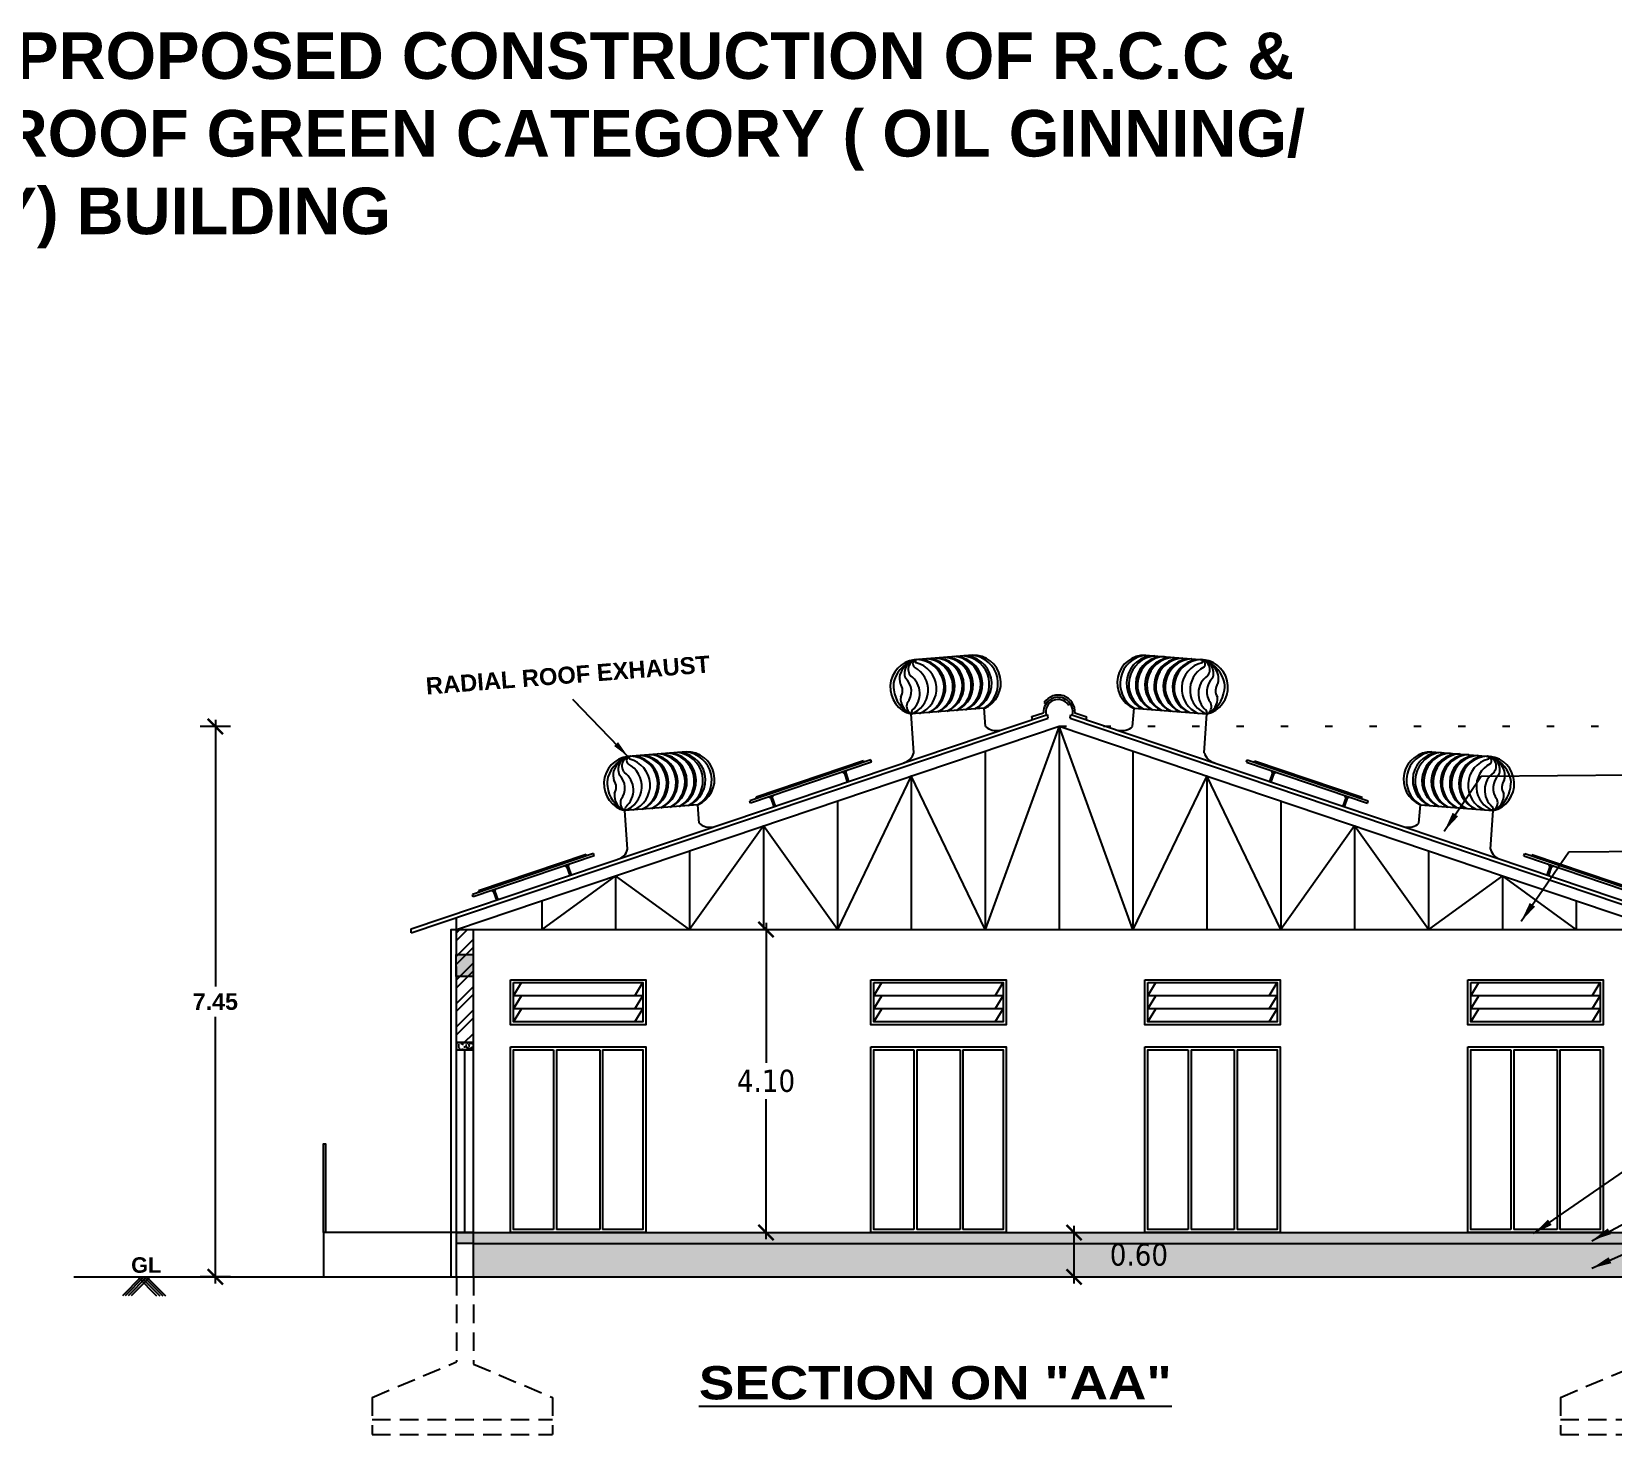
# Model space of a CAD drawing. Header units: metres. Extents: x 743 to 2261, y -742 to 557.
# Drawn here: x 2140.94 to 2162.34, y -608.2 to -589.23 of the extents above; entities that cross this region are included whole.
import ezdxf

# ---------------------------------------------------------------- set-up
doc = ezdxf.new("R2010")
doc.units = ezdxf.units.M
doc.linetypes.add('( Hidden )', pattern=[0.375, 0.25, -0.125])
doc.linetypes.add('DOT', pattern=[0.25, 0, -0.25])
for name, color, linetype in [('BLK_1_FLR_0_AC_ROOM_1', 4, 'Continuous'), ('BLK_1_HT_OF_BLDG', 5, 'Continuous'), ('BLK_1_PLINTH_HEIGHT', 7, 'Continuous')]:
    doc.layers.add(name, color=color, linetype=linetype)
doc.styles.add('CEN-GOT', font='arialbd.ttf')
doc.styles.add('CGR', font='ariblk.ttf')
doc.styles.add('kavi', font='ARLRDBD.TTF')
doc.styles.get("Standard").update_dxf_attribs({"font": 'arial.ttf'})
doc.styles.add('STYLE1', font='tahoma.ttf', dxfattribs={"height": 0.4})
doc.styles.add('STYLE2', font='tahoma.ttf', dxfattribs={"height": 0.3})
doc.styles.add('TITLE', font='arialbd.ttf')
doc.dimstyles.new('ISO-25', dxfattribs={"dimtxt": 2.5, "dimasz": 2.5, "dimexe": 1.25, "dimexo": 0.625, "dimtad": 1, "dimtxsty": 'Standard', "dimcen": 2.5, "dimadec": 0, "dimazin": 0, "dimtfac": 1, "dimtmove": 0, "dimatfit": 3, "dimfxl": 0, "dimarcsym": 0})
doc.dimstyles.new('kavi', dxfattribs={"dimtxt": 0.11, "dimasz": 0.23, "dimexe": 0.18, "dimexo": 0.0625, "dimgap": 0.09, "dimtad": 0, "dimtih": 1, "dimtoh": 1, "dimzin": 0, "dimdsep": 46, "dimtxsty": 'kavi', "dimblk": 'ARCHTICK', "dimcen": 0.09, "dimse1": 1, "dimse2": 1, "dimadec": 0, "dimazin": 0, "dimtfac": 1, "dimtofl": 0, "dimtmove": 0, "dimatfit": 3, "dimldrblk": 'ARCHTICK', "dimfxl": 0, "dimtolj": 1, "dimtzin": 0, "dimarcsym": 0})
doc.dimstyles.new('STY', dxfattribs={"dimscale": 0.9, "dimtxt": 0.23, "dimasz": 0.18, "dimexe": 0.15, "dimexo": 0.6, "dimgap": 0.1, "dimtad": 1, "dimtih": 1, "dimtoh": 1, "dimzin": 0, "dimdsep": 46, "dimtxsty": 'STYLE1', "dimblk": 'CLOSEDBLANK', "dimcen": 0.09375, "dimdle": 0.1, "dimse1": 1, "dimse2": 1, "dimadec": 0, "dimazin": 0, "dimtfac": 1, "dimtmove": 2, "dimatfit": 2, "dimfxl": 0, "dimtolj": 1, "dimtzin": 0, "dimarcsym": 0})

# ---------------------------------------------------------------- blocks, each defined once
blk = doc.blocks.new('_ClosedBlank')
at = {"color": 0, "linetype": 'ByBlock', "lineweight": -2}
for p, q in [((-1, 0.167), (0, 0)), ((-1, 0.167), (-1, -0.167)), ((0, 0), (-1, -0.167))]:
    blk.add_line(p, q, dxfattribs=at)
blk = doc.blocks.new('_ArchTick')
at = {"color": 0, "linetype": 'ByBlock', "const_width": 0.15}
blk.add_lwpolyline([(-0.5, -0.5), (0.5, 0.5)], dxfattribs=at)
blk = doc.blocks.new('*D178')
at = {"layer": 'BLK_1_FLR_0_AC_ROOM_1', "color": 0, "lineweight": -2}
for p, q in [((2150.876, -601.285), (2150.876, -603.178)), ((2150.876, -601.375), (2151.083, -601.375)), ((2150.876, -605.565), (2150.876, -603.671)), ((2150.876, -605.475), (2151.083, -605.475))]:
    blk.add_line(p, q, dxfattribs=at)
at = {"layer": 'Defpoints', "color": 0}
for p in [(2150.876, -601.375), (2150.876, -605.475), (2150.876, -605.475)]:
    blk.add_point(p, dxfattribs=at)
at = {"layer": 'BLK_1_FLR_0_AC_ROOM_1', "color": 0, "lineweight": -2, "xscale": 0.207, "yscale": 0.207, "zscale": 0.207}
for p, rotation in [((2150.876, -601.375), 90), ((2150.876, -605.475), 270)]:
    blk.add_blockref('_ArchTick', p, dxfattribs=dict(at, rotation=rotation))
at = {"layer": 'BLK_1_FLR_0_AC_ROOM_1', "color": 0, "insert": (2150.876, -603.425), "char_height": 0.3, "attachment_point": 5, "style": 'STYLE2'}
blk.add_mtext('\\A1;4.10', dxfattribs=at)
blk = doc.blocks.new('*D179')
at = {"layer": 'BLK_1_PLINTH_HEIGHT', "color": 0, "lineweight": -2}
for p, q in [((2154.838, -605.475), (2155.252, -605.475)), ((2155.045, -606.165), (2155.045, -605.385)), ((2154.838, -606.075), (2155.252, -606.075))]:
    blk.add_line(p, q, dxfattribs=at)
at = {"layer": 'Defpoints', "color": 0}
for p in [(2154.482, -605.475), (2155.045, -605.475), (2154.212, -606.075)]:
    blk.add_point(p, dxfattribs=at)
at = {"layer": 'BLK_1_PLINTH_HEIGHT', "color": 0, "lineweight": -2, "xscale": 0.207, "yscale": 0.207, "zscale": 0.207}
for p, rotation in [((2155.045, -605.475), 90), ((2155.045, -606.075), 270)]:
    blk.add_blockref('_ArchTick', p, dxfattribs=dict(at, rotation=rotation))
at = {"layer": 'BLK_1_PLINTH_HEIGHT', "color": 0, "insert": (2155.922, -605.775), "char_height": 0.3, "attachment_point": 5, "style": 'STYLE2'}
blk.add_mtext('\\A1;0.60', dxfattribs=at)
blk = doc.blocks.new('*D181')
at = {"color": 0, "lineweight": -2}
for p, q in [((2137.084, -598.716), (2136.724, -598.716)), ((2136.904, -598.716), (2136.904, -602.208)), ((2136.904, -606.164), (2136.904, -602.673)), ((2137.084, -606.164), (2136.724, -606.164))]:
    blk.add_line(p, q, dxfattribs=at)
at = {"layer": 'Defpoints', "color": 0}
for p in [(2136.904, -598.716), (2156.746, -598.716), (2153.034, -606.164)]:
    blk.add_point(p, dxfattribs=at)
at = {"color": 0, "lineweight": -2, "xscale": 0.15, "yscale": 0.15, "zscale": 0.15}
for p, rotation in [((2136.904, -598.716), 90), ((2136.904, -606.164), 270)]:
    blk.add_blockref('_ArchTick', p, dxfattribs=dict(at, rotation=rotation))
at = {"color": 0, "insert": (2136.904, -602.44), "char_height": 0.28, "attachment_point": 5, "style": 'kavi'}
blk.add_mtext('\\A1;7.45', dxfattribs=at)
blk = doc.blocks.new('*D182')
at = {"color": 7, "lineweight": -2}
for p, q in [((2172.522, -598.625), (2172.982, -598.625)), ((2172.752, -598.625), (2172.752, -599.772)), ((2172.752, -601.375), (2172.752, -600.227)), ((2172.522, -601.375), (2172.982, -601.375))]:
    blk.add_line(p, q, dxfattribs=at)
at = {"layer": 'Defpoints', "color": 0}
for p in [(2154.841, -598.625), (2154.841, -601.375), (2172.752, -601.375)]:
    blk.add_point(p, dxfattribs=at)
at = {"color": 7, "lineweight": -2, "xscale": 0.23, "yscale": 0.23, "zscale": 0.23}
for p, rotation in [((2172.752, -598.625), 90), ((2172.752, -601.375), 270)]:
    blk.add_blockref('_ArchTick', p, dxfattribs=dict(at, rotation=rotation))
at = {"color": 0, "insert": (2172.752, -600), "char_height": 0.25, "attachment_point": 5, "style": 'CEN-GOT'}
blk.add_mtext('\\A1;2.75', dxfattribs=at)
blk = doc.blocks.new('*D183')
at = {"color": 7, "lineweight": -2}
for p, q in [((2174.05, -598.625), (2174.51, -598.625)), ((2174.28, -598.625), (2174.28, -602.122)), ((2174.28, -606.075), (2174.28, -602.577)), ((2174.05, -606.075), (2174.51, -606.075))]:
    blk.add_line(p, q, dxfattribs=at)
at = {"layer": 'Defpoints', "color": 0}
for p in [(2154.841, -598.625), (2174.28, -598.625), (2154.197, -606.075)]:
    blk.add_point(p, dxfattribs=at)
at = {"color": 7, "lineweight": -2, "xscale": 0.23, "yscale": 0.23, "zscale": 0.23}
for p, rotation in [((2174.28, -598.625), 90), ((2174.28, -606.075), 270)]:
    blk.add_blockref('_ArchTick', p, dxfattribs=dict(at, rotation=rotation))
at = {"color": 0, "insert": (2174.28, -602.35), "char_height": 0.25, "attachment_point": 5, "style": 'CEN-GOT'}
blk.add_mtext('\\A1;7.45', dxfattribs=at)
blk = doc.blocks.new('*D250')
at = {"layer": 'BLK_1_HT_OF_BLDG', "color": 0, "lineweight": -2}
for p, q in [((2143.631, -598.629), (2143.217, -598.629)), ((2143.424, -598.539), (2143.424, -602.147)), ((2143.424, -606.165), (2143.424, -602.557)), ((2143.631, -606.075), (2143.217, -606.075))]:
    blk.add_line(p, q, dxfattribs=at)
at = {"layer": 'Defpoints', "color": 0, "linetype": 'ByBlock'}
for p in [(2145.793, -598.629), (2143.424, -606.075), (2145.793, -606.075)]:
    blk.add_point(p, dxfattribs=at)
at = {"layer": 'BLK_1_HT_OF_BLDG', "color": 0, "linetype": 'ByBlock', "lineweight": -2, "xscale": 0.207, "yscale": 0.207, "zscale": 0.207}
for p, rotation in [((2143.424, -598.629), 90), ((2143.424, -606.075), 270)]:
    blk.add_blockref('_ArchTick', p, dxfattribs=dict(at, rotation=rotation))
at = {"layer": 'BLK_1_HT_OF_BLDG', "color": 0, "linetype": 'ByBlock', "lineweight": 30, "insert": (2143.424, -602.352), "char_height": 0.225, "attachment_point": 5, "style": 'CEN-GOT'}
blk.add_mtext('\\A1;7.45', dxfattribs=at)

msp = doc.modelspace()

# ---------------------------------------------------------------- hatches: boundary and pattern name
at = {"linetype": 'ByBlock'}
h = msp.add_hatch(color=5, dxfattribs=at)
h.dxf.hatch_style = 1
h.paths.add_polyline_path([(2151.905, -599.249), (2151.967, -599.228), (2151.954, -599.259), (2151.993, -599.374), (2151.974, -599.38), (2151.936, -599.265)])
h = msp.add_hatch(color=5, dxfattribs=at)
h.dxf.hatch_style = 1
h.paths.add_polyline_path([(2157.778, -599.249), (2157.716, -599.228), (2157.729, -599.259), (2157.69, -599.374), (2157.709, -599.38), (2157.747, -599.265)])
h = msp.add_hatch(color=5, dxfattribs=at)
h.dxf.hatch_style = 1
h.paths.add_polyline_path([(2150.912, -599.583), (2150.974, -599.562), (2150.961, -599.594), (2151, -599.709), (2150.982, -599.715), (2150.943, -599.6)])
h = msp.add_hatch(color=5, dxfattribs=at)
h.dxf.hatch_style = 1
h.paths.add_polyline_path([(2158.771, -599.583), (2158.709, -599.562), (2158.722, -599.594), (2158.683, -599.709), (2158.701, -599.715), (2158.74, -599.6)])
h = msp.add_hatch(color=5, dxfattribs=at)
h.dxf.hatch_style = 1
h.paths.add_polyline_path([(2148.15, -600.514), (2148.213, -600.493), (2148.2, -600.525), (2148.239, -600.64), (2148.22, -600.646), (2148.181, -600.531)])
h = msp.add_hatch(color=5, dxfattribs=at)
h.dxf.hatch_style = 1
h.paths.add_polyline_path([(2161.532, -600.514), (2161.47, -600.493), (2161.483, -600.525), (2161.444, -600.64), (2161.463, -600.646), (2161.501, -600.531)])
h = msp.add_hatch(color=5, dxfattribs=at)
h.dxf.hatch_style = 1
h.paths.add_polyline_path([(2147.158, -600.849), (2147.22, -600.828), (2147.207, -600.86), (2147.246, -600.975), (2147.228, -600.981), (2147.189, -600.866)])
h = msp.add_hatch(dxfattribs=at)
h.set_pattern_fill('ANSI32', color=5, scale=0.6)
h.set_pattern_definition([(45, (-1231.1838, 1575.17485), (-0.159099026, 0.159099026), []), (45, (-1231.07773, 1575.17485), (-0.159099026, 0.159099026), [])])
h.paths.add_polyline_path([(2146.916, -601.375), (2146.686, -601.375), (2146.686, -602.905), (2146.916, -602.905)])
h = msp.add_hatch(color=5, dxfattribs=at)
h.dxf.hatch_style = 1
h.paths.add_polyline_path([(2146.682, -601.713), (2146.912, -601.713), (2146.912, -602.013), (2146.682, -602.013)])
h = msp.add_hatch(dxfattribs=at)
h.set_pattern_fill('AR-CONC', color=5, scale=0.02)
h.set_pattern_definition([(50, (-1231.18379, 1575.17485), (0.1434520365, -0.012550427), [0.015, -0.165]), (355, (-1231.18379, 1575.17485), (-0.0277502667, 0.150438427), [0.012, -0.132]), (100.4514445, (-1231.17184, 1575.1738), (0.1157017693, 0.137887998), [0.0127480384, -0.1402284224]), (46.1842, (-1231.1838, 1575.21485), (0.213448266, -0.033103856), [0.0225, -0.2475]), (96.6356355, (-1231.166, 1575.21209), (0.186932389, 0.19482372), [0.019122068, -0.210342752]), (351.184164, (-1231.1838, 1575.21485), (0.186932389, 0.19482372), [0.018, -0.198]), (21, (-1231.16379, 1575.20485), (0.1193814104, -0.080523778), [0.015, -0.165]), (326, (-1231.16379, 1575.20485), (0.0486630664, 0.145030009), [0.012, -0.132]), (71.4514447, (-1231.15384, 1575.19814), (0.1680444753, 0.0645062306), [0.012748038, -0.1402284224]), (37.5, (-1231.18379, 1575.174846), (0.00243197106, 0.06657877077), [0, -0.1304, 0, -0.134, 0, -0.1325]), (7.5, (-1231.18379, 1575.174846), (0.0526139075, 0.0788823424), [0, -0.0764, 0, -0.1274, 0, -0.0505]), (327.5, (-1231.22839, 1575.174846), (0.1067644872, -0.00451097435), [0, -0.05, 0, -0.156, 0, -0.207]), (317.5, (-1231.24839, 1575.17485), (0.1166372339, 0.0200209965), [0, -0.065, 0, -0.1036, 0, -0.147])])
h.paths.add_polyline_path([(2146.916, -602.905), (2146.686, -602.905), (2146.686, -603.005), (2146.916, -603.005)])
h = msp.add_hatch(dxfattribs=at)
h.set_pattern_fill('AR-CONC', color=5, scale=0.02)
h.set_pattern_definition([(50, (-1258.27379, 1575.17485), (0.1434520365, -0.012550427), [0.015, -0.165]), (355, (-1258.27379, 1575.17485), (-0.0277502667, 0.150438427), [0.012, -0.132]), (100.4514445, (-1258.26184, 1575.1738), (0.1157017693, 0.137887998), [0.0127480384, -0.1402284224]), (46.1842, (-1258.2738, 1575.21485), (0.213448266, -0.033103856), [0.0225, -0.2475]), (96.6356355, (-1258.256, 1575.21209), (0.186932389, 0.19482372), [0.019122068, -0.210342752]), (351.184164, (-1258.2738, 1575.21485), (0.186932389, 0.19482372), [0.018, -0.198]), (21, (-1258.25379, 1575.20485), (0.1193814104, -0.080523778), [0.015, -0.165]), (326, (-1258.25379, 1575.20485), (0.0486630664, 0.145030009), [0.012, -0.132]), (71.4514447, (-1258.24384, 1575.19814), (0.1680444753, 0.0645062306), [0.012748038, -0.1402284224]), (37.5, (-1258.27379, 1575.174846), (0.00243197106, 0.06657877077), [0, -0.1304, 0, -0.134, 0, -0.1325]), (7.5, (-1258.27379, 1575.174846), (0.0526139075, 0.0788823424), [0, -0.0764, 0, -0.1274, 0, -0.0505]), (327.5, (-1258.31839, 1575.174846), (0.1067644872, -0.00451097435), [0, -0.05, 0, -0.156, 0, -0.207]), (317.5, (-1258.33839, 1575.17485), (0.1166372339, 0.0200209965), [0, -0.065, 0, -0.1036, 0, -0.147])])
h.paths.add_polyline_path([(2146.686, -602.905), (2146.916, -602.905), (2146.916, -603.005), (2146.686, -603.005)])
h = msp.add_hatch(dxfattribs=at)
h.set_pattern_fill('AR-CONC', color=5, scale=0.02)
h.set_pattern_definition([(50, (-1899.84269, 1209.01426), (0.1434520365, -0.012550427), [0.015, -0.165]), (355, (-1899.8427, 1209.01426), (-0.0277502667, 0.1504384267), [0.012, -0.132]), (100.4514445, (-1899.83074, 1209.01321), (0.1157017693, 0.137887998), [0.0127480384, -0.1402284224]), (46.1842, (-1899.8427, 1209.05426), (0.213448266, -0.033103856), [0.0225, -0.2475]), (96.6356355, (-1899.8249, 1209.0515), (0.186932389, 0.19482372), [0.019122068, -0.210342752]), (351.184164, (-1899.8427, 1209.05426), (0.186932389, 0.19482372), [0.018, -0.198]), (21, (-1899.82269, 1209.04426), (0.1193814104, -0.080523778), [0.015, -0.165]), (326, (-1899.8227, 1209.04426), (0.0486630664, 0.145030009), [0.012, -0.132]), (71.4514447, (-1899.81274, 1209.03755), (0.1680444753, 0.0645062306), [0.012748038, -0.1402284224]), (37.5, (-1899.842693, 1209.01426), (0.00243197106, 0.06657877077), [0, -0.1304, 0, -0.134, 0, -0.1325]), (7.5, (-1899.84269, 1209.01426), (0.0526139075, 0.0788823424), [0, -0.0764, 0, -0.1274, 0, -0.0505]), (327.5, (-1899.887293, 1209.01426), (0.10676448723, -0.00451097435), [0, -0.05, 0, -0.156, 0, -0.207]), (317.5, (-1899.90729, 1209.01426), (0.1166372339, 0.0200209965), [0, -0.065, 0, -0.1036, 0, -0.147])])
h.paths.add_polyline_path([(2162.766, -605.475), (2146.686, -605.475), (2146.686, -605.625), (2162.766, -605.625)])
h = msp.add_hatch(dxfattribs=at)
h.set_pattern_fill('AR-SAND', color=5, scale=0.00253)
h.set_pattern_definition([(37.5, (3.65279, 0), (-0.004048079, 0.123821549), [0, -0.09767824, 0, -0.1092454, 0, -0.10442575]), (7.5, (3.65279, 0), (0.113729391, 0.18135675), [0, -0.05269484, 0, -0.08803894, 0, -0.03373755]), (327.5, (3.57375, 0), (0.2001210697, 0.0003636077), [0, -0.032131, 0, -0.1156716, 0, -0.1510157]), (317.5, (3.57375, 0), (0.193179782, 0.056401119), [0, -0.0160655, 0, -0.07582916, 0, -0.0867537])])
h.paths.add_polyline_path([(2162.766, -605.625), (2146.916, -605.625), (2146.916, -606.075), (2162.766, -606.075)])

# ---------------------------------------------------------------- linework, layer by layer
at = {"color": 5, "ltscale": 10}
for p, q in [((2153.671, -597.666, 11.693), (2152.881, -597.727, 11.693)), ((2156.012, -597.666, 11.693), (2156.802, -597.727, 11.693)), ((2153.827, -598.384, 11.693), (2152.84, -598.461, 11.693)), ((2152.876, -598.985, 11.693), (2152.84, -598.461, 11.693)), ((2153.846, -598.63, 11.693), (2153.827, -598.384, 11.693)), ((2155.837, -598.63, 11.693), (2155.856, -598.384, 11.693)), ((2155.856, -598.384, 11.693), (2156.843, -598.461, 11.693)), ((2156.807, -598.985, 11.693), (2156.843, -598.461, 11.693)), ((2149.797, -598.972, 11.693), (2149.007, -599.034, 11.693)), ((2159.886, -598.972, 11.693), (2160.676, -599.034, 11.693)), ((2149.952, -599.69, 11.693), (2148.965, -599.768, 11.693)), ((2149.971, -599.937, 11.693), (2149.952, -599.69, 11.693)), ((2159.712, -599.937, 11.693), (2159.731, -599.69, 11.693)), ((2159.731, -599.69, 11.693), (2160.718, -599.768, 11.693)), ((2149.001, -600.291, 11.693), (2148.965, -599.768, 11.693)), ((2160.682, -600.291, 11.693), (2160.718, -599.768, 11.693))]:
    msp.add_line(p, q, dxfattribs=at)
at = {"color": 5, "linetype": 'ByBlock'}
for p, q in [((2154.472, -598.497), (2154.633, -598.444)), ((2154.666, -598.323), (2154.641, -598.306)), ((2154.693, -598.516), (2154.683, -598.467)), ((2154.969, -598.34), (2154.994, -598.323)), ((2154.99, -598.516), (2155, -598.467)), ((2154.993, -598.503), (2155, -598.467)), ((2155.218, -598.503), (2155.057, -598.45)), ((2154.484, -598.534), (2154.472, -598.497)), ((2155.207, -598.537), (2155.218, -598.503)), ((2152.294, -599.083), (2150.657, -599.636)), ((2152.197, -599.096), (2150.741, -599.587)), ((2152.203, -599.114), (2152.197, -599.096)), ((2152.304, -599.114), (2152.294, -599.083)), ((2157.379, -599.114), (2157.389, -599.083)), ((2157.389, -599.083), (2159.026, -599.636)), ((2157.48, -599.114), (2157.486, -599.096)), ((2157.486, -599.096), (2158.942, -599.587)), ((2152.304, -599.114), (2150.667, -599.666)), ((2151.936, -599.265), (2151.905, -599.249)), ((2151.936, -599.265), (2151.974, -599.38)), ((2151.954, -599.259), (2151.967, -599.228)), ((2151.954, -599.259), (2151.993, -599.374)), ((2157.379, -599.114), (2159.016, -599.666)), ((2157.729, -599.259), (2157.69, -599.374)), ((2157.747, -599.265), (2157.709, -599.38)), ((2157.729, -599.259), (2157.716, -599.228)), ((2157.747, -599.265), (2157.778, -599.249)), ((2150.667, -599.666), (2150.657, -599.636)), ((2150.748, -599.605), (2150.741, -599.587)), ((2150.943, -599.6), (2150.912, -599.583)), ((2150.943, -599.6), (2150.982, -599.715)), ((2150.961, -599.594), (2150.974, -599.562)), ((2150.961, -599.594), (2151, -599.709)), ((2158.722, -599.594), (2158.683, -599.709)), ((2158.74, -599.6), (2158.701, -599.715)), ((2158.722, -599.594), (2158.709, -599.562)), ((2158.74, -599.6), (2158.771, -599.583)), ((2158.935, -599.605), (2158.942, -599.587)), ((2159.016, -599.666), (2159.026, -599.636)), ((2148.54, -600.349), (2146.902, -600.902)), ((2148.55, -600.38), (2146.913, -600.932)), ((2148.443, -600.362), (2146.987, -600.853)), ((2148.449, -600.38), (2148.443, -600.362)), ((2148.55, -600.38), (2148.54, -600.349)), ((2161.133, -600.38), (2161.143, -600.349)), ((2161.133, -600.38), (2162.77, -600.932)), ((2161.143, -600.349), (2162.781, -600.902)), ((2161.234, -600.38), (2161.24, -600.362)), ((2161.24, -600.362), (2162.696, -600.853)), ((2148.181, -600.531), (2148.15, -600.514)), ((2148.181, -600.531), (2148.22, -600.646)), ((2148.2, -600.525), (2148.213, -600.493)), ((2148.2, -600.525), (2148.239, -600.64)), ((2161.483, -600.525), (2161.444, -600.64)), ((2161.501, -600.531), (2161.463, -600.646)), ((2161.483, -600.525), (2161.47, -600.493)), ((2161.501, -600.531), (2161.532, -600.514)), ((2146.913, -600.932), (2146.902, -600.902)), ((2146.993, -600.871), (2146.987, -600.853)), ((2147.189, -600.866), (2147.158, -600.849)), ((2147.189, -600.866), (2147.228, -600.981)), ((2147.207, -600.86), (2147.22, -600.828)), ((2147.207, -600.86), (2147.246, -600.975)), ((2146.686, -601.725), (2146.686, -601.216)), ((2146.686, -601.375), (2162.996, -601.375)), ((2146.916, -606.075), (2146.916, -601.375)), ((2146.686, -606.075), (2146.686, -601.875)), ((2147.458, -602.271), (2147.567, -602.095)), ((2149.099, -602.271), (2149.208, -602.095)), ((2152.334, -602.271), (2152.443, -602.095)), ((2153.975, -602.271), (2154.084, -602.095)), ((2156.044, -602.271), (2156.153, -602.095)), ((2157.686, -602.271), (2157.794, -602.095)), ((2160.414, -602.271), (2160.522, -602.095)), ((2162.055, -602.271), (2162.164, -602.095)), ((2149.208, -602.271), (2147.458, -602.271)), ((2147.458, -602.448), (2147.567, -602.271)), ((2149.099, -602.448), (2149.208, -602.271)), ((2154.084, -602.271), (2152.334, -602.271)), ((2152.334, -602.448), (2152.443, -602.271)), ((2153.975, -602.448), (2154.084, -602.271)), ((2157.794, -602.271), (2156.044, -602.271)), ((2156.044, -602.448), (2156.153, -602.271)), ((2157.686, -602.448), (2157.794, -602.271)), ((2162.164, -602.271), (2160.414, -602.271)), ((2160.414, -602.448), (2160.522, -602.271)), ((2162.055, -602.448), (2162.164, -602.271)), ((2149.208, -602.448), (2147.458, -602.448)), ((2147.458, -602.625), (2147.567, -602.448)), ((2149.099, -602.625), (2149.208, -602.448)), ((2154.084, -602.448), (2152.334, -602.448)), ((2152.334, -602.625), (2152.443, -602.448)), ((2153.975, -602.625), (2154.084, -602.448)), ((2157.794, -602.448), (2156.044, -602.448)), ((2156.044, -602.625), (2156.153, -602.448)), ((2157.686, -602.625), (2157.794, -602.448)), ((2162.164, -602.448), (2160.414, -602.448)), ((2160.414, -602.625), (2160.522, -602.448)), ((2162.055, -602.625), (2162.164, -602.448)), ((2146.686, -602.905), (2146.916, -602.905)), ((2146.916, -602.905), (2146.686, -602.905)), ((2146.686, -603.005), (2146.916, -603.005)), ((2146.916, -603.005), (2146.686, -603.005)), ((2146.801, -605.475), (2146.801, -603.005)), ((2148.001, -603.005), (2148.001, -605.435)), ((2148.041, -603.005), (2148.041, -605.435)), ((2148.625, -603.005), (2148.625, -605.435)), ((2148.665, -603.005), (2148.665, -605.435)), ((2152.877, -603.005), (2152.877, -605.435)), ((2152.917, -603.005), (2152.917, -605.435)), ((2153.501, -603.005), (2153.501, -605.435)), ((2153.541, -603.005), (2153.541, -605.435)), ((2156.588, -603.005), (2156.588, -605.435)), ((2156.628, -603.005), (2156.628, -605.435)), ((2157.211, -603.005), (2157.211, -605.435)), ((2157.251, -603.005), (2157.251, -605.435)), ((2160.957, -603.005), (2160.957, -605.435)), ((2160.997, -603.005), (2160.997, -605.435)), ((2161.58, -603.005), (2161.58, -605.435)), ((2161.62, -603.005), (2161.62, -605.435)), ((2146.686, -605.475), (2162.996, -605.475)), ((2146.916, -605.475), (2146.686, -605.475)), ((2146.916, -605.625), (2146.686, -605.625)), ((2146.916, -605.625), (2162.996, -605.625)), ((2141.511, -606.075), (2175.229, -606.075)), ((2142.421, -606.075), (2142.166, -606.329)), ((2142.457, -606.075), (2142.202, -606.329)), ((2142.499, -606.075), (2142.244, -606.329)), ((2142.541, -606.075), (2142.286, -606.329)), ((2142.373, -606.075), (2142.628, -606.329)), ((2142.416, -606.075), (2142.671, -606.329)), ((2142.457, -606.075), (2142.712, -606.329)), ((2142.494, -606.075), (2142.749, -606.329))]:
    msp.add_line(p, q, dxfattribs=at)
at = {"color": 5, "linetype": 'DOT', "ltscale": 2}
msp.add_line((2154.841, -598.624), (2174.276, -598.626), dxfattribs=at)
at = {"color": 5, "linetype": '( Hidden )'}
for p, q in [((2145.546, -607.705), (2146.686, -607.225)), ((2161.626, -607.705), (2162.766, -607.225)), ((2146.916, -607.255), (2147.986, -607.705)), ((2145.546, -607.705), (2145.546, -608.205)), ((2147.986, -607.705), (2147.986, -608.205)), ((2161.626, -607.705), (2161.626, -608.205)), ((2145.546, -608.005), (2147.986, -608.005)), ((2161.626, -608.005), (2164.066, -608.005)), ((2145.546, -608.205), (2147.986, -608.205)), ((2161.626, -608.205), (2164.066, -608.205))]:
    msp.add_line(p, q, dxfattribs=at)
at = {"color": 5}
for points in [[(2146.076, -601.369), (2154.683, -598.467)], [(2155, -598.467), (2163.606, -601.369)], [(2146.076, -601.422), (2154.693, -598.516)], [(2146.686, -601.375), (2154.841, -598.625), (2162.996, -601.375)], [(2161.841, -601.375), (2160.841, -600.648), (2159.841, -601.375), (2158.841, -599.973), (2157.841, -601.375), (2156.841, -599.299), (2155.841, -601.375), (2154.841, -598.625), (2153.841, -601.375), (2152.841, -599.299), (2151.841, -601.375), (2150.841, -599.973), (2149.841, -601.375), (2148.841, -600.648), (2147.841, -601.375)], [(2154.841, -598.625), (2154.841, -601.375)], [(2154.99, -598.516), (2163.606, -601.422)], [(2153.841, -598.962), (2153.841, -601.375)], [(2155.841, -598.962), (2155.841, -601.375)], [(2152.841, -599.299), (2152.841, -601.375)], [(2156.841, -599.299), (2156.841, -601.375)], [(2151.841, -599.636), (2151.841, -601.375)], [(2157.841, -599.636), (2157.841, -601.375)], [(2150.841, -599.973), (2150.841, -601.375)], [(2158.841, -599.973), (2158.841, -601.375)], [(2149.841, -600.311), (2149.841, -601.375)], [(2159.841, -600.311), (2159.841, -601.375)], [(2148.841, -600.648), (2148.841, -601.375)], [(2160.841, -600.648), (2160.841, -601.375)], [(2147.841, -600.985), (2147.841, -601.375)], [(2161.841, -600.985), (2161.841, -601.375)], [(2146.076, -601.422), (2146.076, -601.369)], [(2146.616, -606.075), (2146.616, -601.375), (2146.686, -601.375)], [(2144.886, -605.475), (2144.886, -604.275), (2144.916, -604.275), (2144.916, -605.475)], [(2146.686, -605.475), (2146.616, -605.475), (2144.886, -605.475), (2144.886, -606.075)]]:
    msp.add_lwpolyline(points, dxfattribs=at)
at = {"color": 5, "linetype": 'ByBlock'}
for points in [[(2146.682, -602.013), (2146.682, -601.713), (2146.912, -601.713), (2146.912, -602.013), (2146.682, -602.013)], [(2148.001, -605.435), (2147.458, -605.435), (2147.458, -603.005), (2148.001, -603.005)], [(2148.041, -603.005), (2148.625, -603.005)], [(2148.665, -603.005), (2149.208, -603.005), (2149.208, -605.435), (2148.665, -605.435)], [(2152.877, -605.435), (2152.334, -605.435), (2152.334, -603.005), (2152.877, -603.005)], [(2152.917, -603.005), (2153.501, -603.005)], [(2153.541, -603.005), (2154.084, -603.005), (2154.084, -605.435), (2153.541, -605.435)], [(2156.588, -605.435), (2156.044, -605.435), (2156.044, -603.005), (2156.588, -603.005)], [(2156.628, -603.005), (2157.211, -603.005)], [(2157.251, -603.005), (2157.794, -603.005), (2157.794, -605.435), (2157.251, -605.435)], [(2160.957, -605.435), (2160.414, -605.435), (2160.414, -603.005), (2160.957, -603.005)], [(2160.997, -603.005), (2161.58, -603.005)], [(2161.62, -603.005), (2162.164, -603.005), (2162.164, -605.435), (2161.62, -605.435)], [(2148.625, -605.435), (2148.041, -605.435)], [(2153.501, -605.435), (2152.917, -605.435)], [(2157.211, -605.435), (2156.628, -605.435)], [(2161.58, -605.435), (2160.997, -605.435)]]:
    msp.add_lwpolyline(points, dxfattribs=at)
for points in [[(2147.418, -602.055), (2149.248, -602.055), (2149.248, -602.665), (2147.418, -602.665)], [(2147.458, -602.095), (2149.208, -602.095), (2149.208, -602.625), (2147.458, -602.625)], [(2152.294, -602.055), (2154.124, -602.055), (2154.124, -602.665), (2152.294, -602.665)], [(2152.334, -602.095), (2154.084, -602.095), (2154.084, -602.625), (2152.334, -602.625)], [(2156.004, -602.055), (2157.834, -602.055), (2157.834, -602.665), (2156.004, -602.665)], [(2156.044, -602.095), (2157.794, -602.095), (2157.794, -602.625), (2156.044, -602.625)], [(2160.374, -602.055), (2162.204, -602.055), (2162.204, -602.665), (2160.374, -602.665)], [(2160.414, -602.095), (2162.164, -602.095), (2162.164, -602.625), (2160.414, -602.625)], [(2147.418, -602.965), (2149.248, -602.965), (2149.248, -605.475), (2147.418, -605.475)], [(2152.294, -602.965), (2154.124, -602.965), (2154.124, -605.475), (2152.294, -605.475)], [(2156.004, -602.965), (2157.834, -602.965), (2157.834, -605.475), (2156.004, -605.475)], [(2160.374, -602.965), (2162.204, -602.965), (2162.204, -605.475), (2160.374, -605.475)]]:
    msp.add_lwpolyline(points, close=True, dxfattribs=at)
at = {"color": 5, "linetype": '( Hidden )'}
for points in [[(2146.686, -606.075), (2146.686, -607.225)], [(2146.916, -606.075), (2146.916, -607.255)]]:
    msp.add_lwpolyline(points, dxfattribs=at)
at = {"color": 5, "ltscale": 10}
for centre, radius, start, end in [((2152.93, -598.098, 11.693), 0.374, 97.4579, 256.0131), ((2153.002, -598.124, 11.693), 0.408, 101.3898, 163.7361), ((2152.983, -598.032, 11.693), 0.313, 101.2819, 160.8224), ((2152.935, -597.909, 11.693), 0.185, 95.02, 201.7167), ((2152.934, -597.858, 11.693), 0.134, 95.0164, 222.0112), ((2152.924, -597.784, 11.693), 0.0601, 91.6215, 228.491), ((2152.923, -597.749, 11.693), 0.0247, 91.1722, 227.7919), ((2152.823, -598.117, 11.693), 0.36, 291.2328, 76.5837), ((2152.932, -598.098, 11.693), 0.374, 292.9408, 91.4959), ((2152.905, -598.104, 11.693), 0.38, 297.0114, 87.4253), ((2153.057, -598.088, 11.693), 0.374, 292.9408, 91.4959), ((2153.024, -598.095, 11.693), 0.382, 297.8673, 86.5694), ((2153.181, -598.079, 11.693), 0.374, 292.9408, 91.4959), ((2153.153, -598.085, 11.693), 0.38, 297.214, 87.2227), ((2153.306, -598.069, 11.693), 0.374, 292.9408, 91.4959), ((2153.272, -598.076, 11.693), 0.382, 298.0939, 86.3428), ((2153.431, -598.059, 11.693), 0.374, 292.9408, 91.4959), ((2153.399, -598.066, 11.693), 0.382, 297.8119, 86.6248), ((2153.556, -598.049, 11.693), 0.374, 292.9408, 91.4959), ((2153.514, -598.058, 11.693), 0.384, 299.2898, 85.1469), ((2153.681, -598.04, 11.693), 0.374, 292.9408, 91.4959), ((2153.627, -598.051, 11.693), 0.388, 300.8725, 83.5643), ((2156.002, -598.04, 11.693), 0.374, 88.5041, 247.0592), ((2156.055, -598.051, 11.693), 0.388, 96.4357, 239.1275), ((2156.127, -598.049, 11.693), 0.374, 88.5041, 247.0592), ((2156.169, -598.058, 11.693), 0.384, 94.8531, 240.7102), ((2156.252, -598.059, 11.693), 0.374, 88.5041, 247.0592), ((2156.284, -598.066, 11.693), 0.382, 93.3752, 242.1881), ((2156.377, -598.069, 11.693), 0.374, 88.5041, 247.0592), ((2156.411, -598.076, 11.693), 0.382, 93.6572, 241.9061), ((2156.501, -598.079, 11.693), 0.374, 88.5041, 247.0592), ((2156.53, -598.085, 11.693), 0.38, 92.7773, 242.786), ((2156.626, -598.088, 11.693), 0.374, 88.5041, 247.0592), ((2156.659, -598.095, 11.693), 0.382, 93.4306, 242.1327), ((2156.751, -598.098, 11.693), 0.374, 88.5041, 247.0592), ((2156.778, -598.104, 11.693), 0.38, 92.5747, 242.9886), ((2156.86, -598.117, 11.693), 0.36, 103.4163, 248.7672), ((2156.76, -597.749, 11.693), 0.0247, 312.2081, 88.8278), ((2156.759, -597.784, 11.693), 0.0601, 311.509, 88.3785), ((2156.749, -597.858, 11.693), 0.134, 317.9888, 84.9836), ((2156.7, -598.032, 11.693), 0.313, 19.1776, 78.7181), ((2156.681, -598.124, 11.693), 0.408, 16.2639, 78.6102), ((2156.747, -597.909, 11.693), 0.185, 338.2833, 84.98), ((2156.753, -598.098, 11.693), 0.374, 283.9869, 82.5421), ((2152.843, -598.084, 11.693), 0.244, 162.3475, 192.3046), ((2152.945, -597.982, 11.693), 0.263, 168.2638, 195.3762), ((2152.601, -598.157, 11.693), 0.242, 320.3445, 47.8716), ((2152.664, -598.185, 11.693), 0.293, 310.5035, 54.3271), ((2152.724, -598.136, 11.693), 0.346, 289.5788, 62.3739), ((2156.959, -598.136, 11.693), 0.346, 117.6261, 250.4212), ((2157.019, -598.185, 11.693), 0.293, 125.6729, 229.4965), ((2157.082, -598.157, 11.693), 0.242, 132.1284, 219.6555), ((2156.738, -597.982, 11.693), 0.263, 344.6238, 11.7362), ((2156.84, -598.084, 11.693), 0.244, 347.6954, 17.6525), ((2153.014, -598.088, 11.693), 0.412, 186.7391, 245.0075), ((2152.575, -598.146, 11.693), 0.15, 325.3103, 38.897), ((2152.921, -598.252, 11.693), 0.224, 174.5885, 248.6321), ((2156.669, -598.088, 11.693), 0.412, 294.9925, 353.2609), ((2156.762, -598.252, 11.693), 0.224, 291.3679, 5.4115), ((2157.108, -598.146, 11.693), 0.15, 141.103, 214.6897), ((2152.902, -598.356, 11.693), 0.123, 159.1799, 239.295), ((2152.919, -598.454, 11.693), 0.0794, 141.2608, 185.5184), ((2156.764, -598.454, 11.693), 0.0794, 354.4816, 38.7392), ((2156.781, -598.356, 11.693), 0.123, 300.705, 20.8201), ((2153.993, -598.464), 0.222, 228.5127, 282.287), ((2155.69, -598.464), 0.222, 257.713, 311.4873), ((2149.056, -599.405, 11.693), 0.374, 97.4579, 256.0131), ((2149.128, -599.431, 11.693), 0.408, 101.3898, 163.7361), ((2149.109, -599.338, 11.693), 0.313, 101.2819, 160.8224), ((2149.061, -599.215, 11.693), 0.185, 95.02, 201.7167), ((2149.059, -599.164, 11.693), 0.134, 95.0164, 222.0112), ((2149.049, -599.091, 11.693), 0.0601, 91.6215, 228.491), ((2149.048, -599.055, 11.693), 0.0247, 91.1722, 227.7919), ((2148.948, -599.424, 11.693), 0.36, 291.2328, 76.5837), ((2149.057, -599.405, 11.693), 0.374, 292.9408, 91.4959), ((2149.031, -599.41, 11.693), 0.38, 297.0114, 87.4253), ((2149.182, -599.395, 11.693), 0.374, 292.9408, 91.4959), ((2149.15, -599.402, 11.693), 0.382, 297.8673, 86.5694), ((2149.307, -599.385, 11.693), 0.374, 292.9408, 91.4959), ((2149.279, -599.391, 11.693), 0.38, 297.214, 87.2227), ((2149.432, -599.375, 11.693), 0.374, 292.9408, 91.4959), ((2149.398, -599.383, 11.693), 0.382, 298.0939, 86.3428), ((2149.557, -599.366, 11.693), 0.374, 292.9408, 91.4959), ((2149.524, -599.373, 11.693), 0.382, 297.8119, 86.6248), ((2149.682, -599.356, 11.693), 0.374, 292.9408, 91.4959), ((2149.639, -599.365, 11.693), 0.384, 299.2898, 85.1469), ((2149.806, -599.346, 11.693), 0.374, 292.9408, 91.4959), ((2149.753, -599.358, 11.693), 0.388, 300.8725, 83.5643), ((2152.699, -598.943), 0.181, 281.1999, 346.808), ((2156.984, -598.943), 0.181, 193.192, 258.8001), ((2159.877, -599.346, 11.693), 0.374, 88.5041, 247.0592), ((2159.93, -599.358, 11.693), 0.388, 96.4357, 239.1275), ((2160.001, -599.356, 11.693), 0.374, 88.5041, 247.0592), ((2160.044, -599.365, 11.693), 0.384, 94.8531, 240.7102), ((2160.126, -599.366, 11.693), 0.374, 88.5041, 247.0592), ((2160.158, -599.373, 11.693), 0.382, 93.3752, 242.1881), ((2160.251, -599.375, 11.693), 0.374, 88.5041, 247.0592), ((2160.285, -599.383, 11.693), 0.382, 93.6572, 241.9061), ((2160.376, -599.385, 11.693), 0.374, 88.5041, 247.0592), ((2160.404, -599.391, 11.693), 0.38, 92.7773, 242.786), ((2160.501, -599.395, 11.693), 0.374, 88.5041, 247.0592), ((2160.533, -599.402, 11.693), 0.382, 93.4306, 242.1327), ((2160.625, -599.405, 11.693), 0.374, 88.5041, 247.0592), ((2160.652, -599.41, 11.693), 0.38, 92.5747, 242.9886), ((2160.735, -599.424, 11.693), 0.36, 103.4163, 248.7672), ((2160.635, -599.055, 11.693), 0.0247, 312.2081, 88.8278), ((2160.634, -599.091, 11.693), 0.0601, 311.509, 88.3785), ((2160.624, -599.164, 11.693), 0.134, 317.9888, 84.9836), ((2160.574, -599.338, 11.693), 0.313, 19.1776, 78.7181), ((2160.555, -599.431, 11.693), 0.408, 16.2639, 78.6102), ((2160.622, -599.215, 11.693), 0.185, 338.2833, 84.98), ((2160.627, -599.405, 11.693), 0.374, 283.9869, 82.5421), ((2148.969, -599.391, 11.693), 0.244, 162.3475, 192.3046), ((2149.071, -599.289, 11.693), 0.263, 168.2638, 195.3762), ((2148.726, -599.464, 11.693), 0.242, 320.3445, 47.8716), ((2148.789, -599.492, 11.693), 0.293, 310.5035, 54.3271), ((2148.849, -599.442, 11.693), 0.346, 289.5788, 62.3739), ((2160.834, -599.442, 11.693), 0.346, 117.6261, 250.4212), ((2160.894, -599.492, 11.693), 0.293, 125.6729, 229.4965), ((2160.957, -599.464, 11.693), 0.242, 132.1284, 219.6555), ((2160.612, -599.289, 11.693), 0.263, 344.6238, 11.7362), ((2160.714, -599.391, 11.693), 0.244, 347.6954, 17.6525), ((2149.139, -599.394, 11.693), 0.412, 186.7391, 245.0075), ((2148.7, -599.452, 11.693), 0.15, 325.3103, 38.897), ((2149.047, -599.559, 11.693), 0.224, 174.5885, 248.6321), ((2160.544, -599.394, 11.693), 0.412, 294.9925, 353.2609), ((2160.636, -599.559, 11.693), 0.224, 291.3679, 5.4115), ((2160.983, -599.452, 11.693), 0.15, 141.103, 214.6897), ((2149.028, -599.662, 11.693), 0.123, 159.1799, 239.295), ((2149.044, -599.76, 11.693), 0.0794, 141.2608, 185.5184), ((2160.639, -599.76, 11.693), 0.0794, 354.4816, 38.7392), ((2160.655, -599.662, 11.693), 0.123, 300.705, 20.8201), ((2150.118, -599.771), 0.222, 228.5127, 282.287), ((2159.565, -599.771), 0.222, 257.713, 311.4873), ((2148.825, -600.25), 0.181, 281.1999, 346.808), ((2160.858, -600.25), 0.181, 193.192, 258.8001)]:
    msp.add_arc(centre, radius, start, end, dxfattribs=at)
at = {"color": 5, "linetype": 'ByBlock'}
for radius, start, end in [(0.198, 347.7823, 183.0873), (0.228, 355.7534, 146.183), (0.168, 33.817, 193.5309)]:
    msp.add_arc((2154.83, -598.433), radius, start, end, dxfattribs=at)

# ---------------------------------------------------------------- texts
at = {"color": 5, "ltscale": 1.5, "style": 'TITLE'}
msp.add_text('RADIAL ROOF EXHAUST', height=0.23, rotation=4.4769, dxfattribs=at).set_placement((2146.282, -598.199))
at = {"color": 5, "linetype": 'ByBlock', "insert": (2131.524, -589.241), "char_height": 0.63, "width": 27.33733, "attachment_point": 1, "style": 'CGR'}
msp.add_mtext('\\pt12.6;{\\fArial CE|b1|i0|c0|p34;PLAN SHOWING THE PROPOSED CONSTRUCTION OF R.C.C & \\PGALVALUME SHEET ROOF GREEN CATEGORY ( OIL GINNING/ \\H1.86531x; \\H0.5361x;EXPELLING FACTORY) BUILDING \\H1.57687x; }', dxfattribs=at)
at = {"color": 5, "ltscale": 1.5, "insert": (2142.285, -605.809), "char_height": 0.21, "width": 3.20199, "attachment_point": 1, "style": 'CEN-GOT'}
msp.add_mtext('\\pt3.15;GL', dxfattribs=at)
at = {"color": 5, "insert": (2153.166, -607.282), "char_height": 0.45, "width": 20.8908, "attachment_point": 2, "style": 'CGR'}
msp.add_mtext('{\\LSECTION ON "AA"}', dxfattribs=at)

# ---------------------------------------------------------------- dimensions: what is measured, and where the dimension line sits
at = {"color": 5}
for base, p1, p2, override, picture, middle in [((2136.904, -598.716), (2153.034, -606.164), (2156.746, -598.716), {"dimtxt": 0.28, "dimasz": 0.15, "dimse1": 0, "dimse2": 0, "dimtmove": 2, "dimfxlon": 1}, '*D181', (2136.904, -602.44)), ((2174.28, -598.625), (2154.197, -606.075), (2154.841, -598.625), {"dimtxt": 0.25, "dimexe": 0.23, "dimexo": 0.23, "dimgap": 0.1, "dimtxsty": 'CEN-GOT', "dimse1": 0, "dimse2": 0, "dimclrd": 7, "dimclre": 7, "dimtmove": 2, "dimfxl": 0.23, "dimfxlon": 1}, '*D183', (2174.28, -602.35)), ((2172.752, -601.375), (2154.841, -598.625), (2154.841, -601.375), {"dimtxt": 0.25, "dimexe": 0.23, "dimexo": 0.23, "dimgap": 0.1, "dimtxsty": 'CEN-GOT', "dimse1": 0, "dimse2": 0, "dimclrd": 7, "dimclre": 7, "dimtmove": 2, "dimfxl": 0.23, "dimfxlon": 1}, '*D182', (2172.752, -600))]:
    dim = msp.add_linear_dim(base=base, p1=p1, p2=p2, angle=90, dimstyle='kavi', override=override, dxfattribs=at)
    dim.commit()
    dim.dimension.update_dxf_attribs({"geometry": picture, "text_midpoint": middle})
at = {"layer": 'BLK_1_FLR_0_AC_ROOM_1', "color": 4}
dim = msp.add_linear_dim(base=(2150.876, -605.475), p1=(2150.876, -601.375), p2=(2150.876, -605.475), angle=90, dimstyle='STY', override={"dimtxt": 0.3, "dimasz": 0.23, "dimexe": 0.23, "dimexo": 0.23, "dimtxsty": 'STYLE2', "dimblk": 'ArchTick', "dimcen": 0.23, "dimse1": 0, "dimse2": 0, "dimldrblk": 'ArchTick', "dimfxl": 0.23, "dimfxlon": 1, "dimtfill": 1, "dimtfillclr": 256, "dimarcsym": 1}, dxfattribs=at)
dim.commit()
dim.dimension.update_dxf_attribs({"geometry": '*D178', "text_midpoint": (2150.876, -603.425)})
at = {"layer": 'BLK_1_HT_OF_BLDG', "color": 5, "linetype": 'ByBlock', "lineweight": 30}
dim = msp.add_linear_dim(base=(2143.424, -606.075), p1=(2145.793, -598.629), p2=(2145.793, -606.075), angle=90, dimstyle='STY', override={"dimtxt": 0.25, "dimasz": 0.23, "dimexe": 0.23, "dimexo": 0.23, "dimtxsty": 'CEN-GOT', "dimblk": 'ArchTick', "dimcen": 0.23, "dimse1": 0, "dimse2": 0, "dimldrblk": 'ArchTick', "dimfxl": 0.23, "dimfxlon": 1, "dimtfill": 1, "dimtfillclr": 256, "dimarcsym": 1}, dxfattribs=at)
dim.commit()
dim.dimension.update_dxf_attribs({"geometry": '*D250', "text_midpoint": (2143.424, -602.352)})
at = {"layer": 'BLK_1_PLINTH_HEIGHT', "color": 7}
dim = msp.add_linear_dim(base=(2155.045, -605.475), p1=(2154.212, -606.075), p2=(2154.482, -605.475), angle=90, dimstyle='STY', override={"dimtxt": 0.3, "dimasz": 0.23, "dimexe": 0.23, "dimexo": 0.23, "dimtxsty": 'STYLE2', "dimblk": 'ArchTick', "dimcen": 0.23, "dimse1": 0, "dimse2": 0, "dimldrblk": 'ArchTick', "dimfxl": 0.23, "dimfxlon": 1, "dimtfill": 1, "dimtfillclr": 256, "dimarcsym": 1}, dxfattribs=at)
dim.commit()
dim.dimension.update_dxf_attribs({"geometry": '*D179', "text_midpoint": (2155.922, -605.775)})

# ---------------------------------------------------------------- leaders
at = {"color": 5}
msp.add_leader([(2149.007, -599.034, 11.693), (2148.263, -598.266, 11.693), (2148.405, -598.413, 11.693)], dimstyle='ISO-25', override={"dimtxt": 0.3, "dimasz": 0.23, "dimgap": 0.625, "dimtad": 0, "dimdsep": 46, "dimse1": 1, "dimse2": 1, "dimfxl": 0.18}, dxfattribs=at)
at = {"color": 5, "linetype": 'ByBlock'}
for points, override in [([(2160.054, -600.046), (2160.553, -599.301), (2162.62, -599.286)], {"dimasz": 0.3, "dimtad": 0}), ([(2161.094, -601.264), (2161.741, -600.325), (2165.147, -600.299)], {"dimasz": 0.3, "dimtad": 0}), ([(2161.261, -605.49), (2163.748, -603.773), (2165.147, -603.773)], {"dimasz": 0.3, "dimgap": 0.1, "dimtad": 0}), ([(2162.05, -605.585), (2163.748, -604.678), (2165.147, -604.678)], {"dimasz": 0.3, "dimgap": 0.1, "dimtad": 0}), ([(2162.05, -605.959), (2163.748, -605.202), (2165.147, -605.202)], {"dimasz": 0.3, "dimgap": 0.1, "dimtad": 0})]:
    msp.add_leader(points, dimstyle='STY', override=override, dxfattribs=at)

doc.saveas('drawing.dxf')
